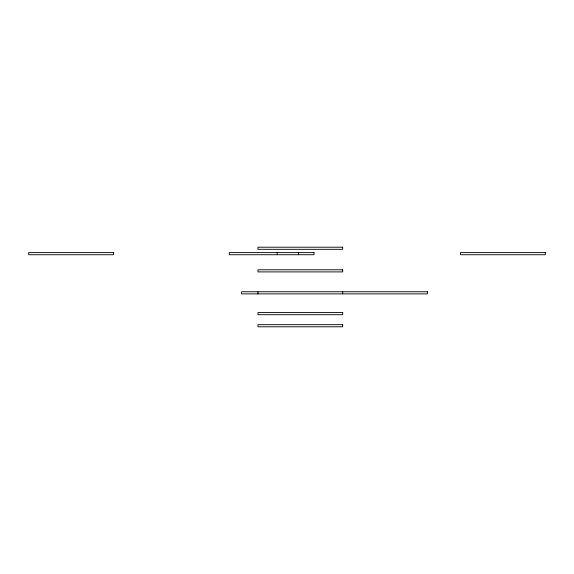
<?xml version="1.0" encoding="UTF-8"?>
<svg xmlns="http://www.w3.org/2000/svg" width="574" height="574" viewBox="0 0 574 574"><rect width="100%" height="100%" fill="white"/><g stroke="black" fill="none" stroke-linecap="round" stroke-linejoin="round"><path stroke-width="0.86" d="M342.707 291.75L342.707 293.874M298.408 252.61L298.408 254.727M277.22 252.61L277.22 254.727M257.97 291.75L257.97 293.874M342.707 247.207L257.97 247.207L257.97 249.324L342.707 249.324L342.707 247.207M113.437 252.61L28.7 252.61L28.7 254.727L113.437 254.727L113.437 252.61M314.014 252.61L229.27 252.61L229.27 254.727L314.014 254.727L314.014 252.61M545.3 252.61L460.563 252.61L460.563 254.727L545.3 254.727L545.3 252.61M342.707 269.787L257.97 269.787L257.97 271.904L342.707 271.904L342.707 269.787M427.451 291.75L241.597 291.75L241.597 293.874L427.451 293.874L427.451 291.75M342.707 312.572L257.97 312.572L257.97 314.696L342.707 314.696L342.707 312.572M342.707 324.676L257.97 324.676L257.97 326.793L342.707 326.793L342.707 324.676"/></g></svg>
